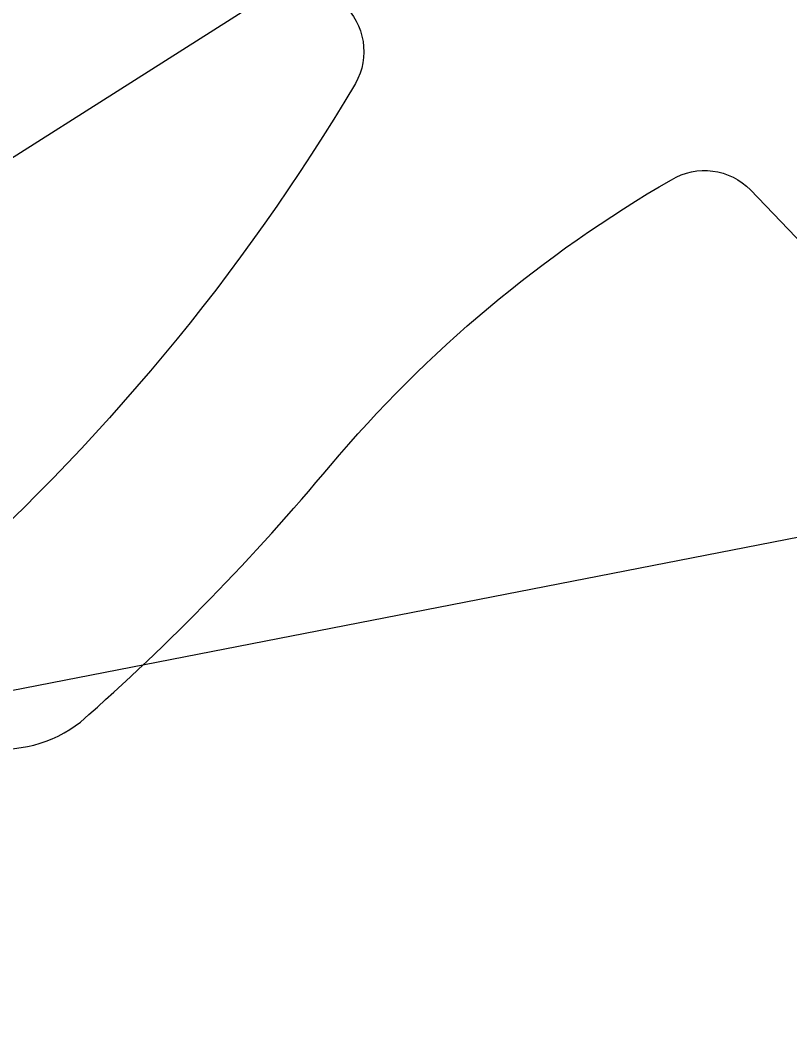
# Model space of a CAD drawing. Header units: millimetres. Extents: x -8417289 to 9420486, y 0 to 166066.
# Drawn here: x -194494.651 to -194491.018, y 106362.256 to 106367.032 of the extents above; entities that cross this region are included whole.
import ezdxf
from ezdxf import colors
from ezdxf.entities.mleader import LeaderData, LeaderLine
from ezdxf.math import Vec2, Vec3

# ---------------------------------------------------------------- set-up
doc = ezdxf.new("R2010")
doc.units = ezdxf.units.MM
doc.header["$MEASUREMENT"] = 0
doc.layers.get('0').update_dxf_attribs({"color": 250, "lineweight": 9})
for name, color, linetype, lineweight in [('_АР ТЕКСТ', 250, 'Continuous', 25), ('АР_Размеры', 175, 'Continuous', 9), ('АР_Сущ Несущая стена', 216, 'Continuous', 30)]:
    doc.layers.add(name, color=color, linetype=linetype, lineweight=lineweight)
doc.styles.add('ISOCPEUR', font='isocpeur.TTF')

# ---------------------------------------------------------------- blocks, each defined once
blk = doc.blocks.new('_DotSmall')
at = {"color": 0, "linetype": 'ByBlock', "const_width": 0.5}
blk.add_lwpolyline([(-0.0625, 0, 1), (0.0625, 0, 1)], format="xyb", close=True, dxfattribs=at)

msp = doc.modelspace()

# ---------------------------------------------------------------- linework, layer by layer
at = {"layer": 'АР_Размеры', "color": 5, "ltscale": 150}
msp.add_line((-194483.9919, 106365.9535), (-196545.1886, 105964.0043), dxfattribs=at)
msp.add_line((-194483.9919, 106365.9535), (-196545.1886, 105964.0043), dxfattribs=at)
msp.add_line((-194483.9919, 106365.9535), (-196545.1886, 105964.0043), dxfattribs=at)
msp.add_line((-194483.9919, 106365.9535), (-196545.1886, 105964.0043), dxfattribs=at)
msp.add_line((-194483.9919, 106365.9535), (-196545.1886, 105964.0043), dxfattribs=at)
msp.add_line((-194483.9919, 106365.9535), (-196545.1886, 105964.0043), dxfattribs=at)
msp.add_line((-194483.9919, 106365.9535), (-196545.1886, 105964.0043), dxfattribs=at)
msp.add_line((-194483.9919, 106365.9535), (-196545.1886, 105964.0043), dxfattribs=at)
msp.add_line((-194483.9919, 106365.9535), (-196545.1886, 105964.0043), dxfattribs=at)
msp.add_line((-194483.9919, 106365.9535), (-196545.1886, 105964.0043), dxfattribs=at)
msp.add_line((-194483.9919, 106365.9535), (-196545.1886, 105964.0043), dxfattribs=at)
msp.add_line((-194483.9919, 106365.9535), (-196545.1886, 105964.0043), dxfattribs=at)
msp.add_line((-194483.9919, 106365.9535), (-196545.1886, 105964.0043), dxfattribs=at)
msp.add_line((-194483.9919, 106365.9535), (-196545.1886, 105964.0043), dxfattribs=at)
msp.add_line((-194483.9919, 106365.9535), (-196545.1886, 105964.0043), dxfattribs=at)
msp.add_line((-194483.9919, 106365.9535), (-196545.1886, 105964.0043), dxfattribs=at)
msp.add_line((-194483.9919, 106365.9535), (-196545.1886, 105964.0043), dxfattribs=at)
msp.add_line((-194483.9919, 106365.9535), (-196545.1886, 105964.0043), dxfattribs=at)
msp.add_line((-194483.9919, 106365.9535), (-196545.1886, 105964.0043), dxfattribs=at)
msp.add_line((-194483.9919, 106365.9535), (-196545.1886, 105964.0043), dxfattribs=at)
msp.add_line((-194483.9919, 106365.9535), (-196545.1886, 105964.0043), dxfattribs=at)
msp.add_line((-194483.9919, 106365.9535), (-196545.1886, 105964.0043), dxfattribs=at)
msp.add_line((-194483.9919, 106365.9535), (-196545.1886, 105964.0043), dxfattribs=at)
msp.add_line((-194483.9919, 106365.9535), (-196545.1886, 105964.0043), dxfattribs=at)
msp.add_line((-194483.9919, 106365.9535), (-196545.1886, 105964.0043), dxfattribs=at)
msp.add_line((-194483.9919, 106365.9535), (-196545.1886, 105964.0043), dxfattribs=at)
msp.add_line((-194483.9919, 106365.9535), (-196545.1886, 105964.0043), dxfattribs=at)
msp.add_line((-194483.9919, 106365.9535), (-196545.1886, 105964.0043), dxfattribs=at)
msp.add_line((-194483.9919, 106365.9535), (-196545.1886, 105964.0043), dxfattribs=at)
msp.add_line((-194483.9919, 106365.9535), (-196545.1886, 105964.0043), dxfattribs=at)
msp.add_line((-194483.9919, 106365.9535), (-196545.1886, 105964.0043), dxfattribs=at)
msp.add_line((-194483.9919, 106365.9535), (-196545.1886, 105964.0043), dxfattribs=at)
msp.add_line((-194483.9919, 106365.9535), (-196545.1886, 105964.0043), dxfattribs=at)
msp.add_line((-194483.9919, 106365.9535), (-196545.1886, 105964.0043), dxfattribs=at)
msp.add_line((-194483.9919, 106365.9535), (-196545.1886, 105964.0043), dxfattribs=at)
msp.add_line((-194483.9919, 106365.9535), (-196545.1886, 105964.0043), dxfattribs=at)
msp.add_line((-194483.9919, 106365.9535), (-196545.1886, 105964.0043), dxfattribs=at)
msp.add_line((-194483.9919, 106365.9535), (-196545.1886, 105964.0043), dxfattribs=at)
msp.add_line((-194483.9919, 106365.9535), (-196545.1886, 105964.0043), dxfattribs=at)
msp.add_line((-194483.9919, 106365.9535), (-196545.1886, 105964.0043), dxfattribs=at)
msp.add_line((-194483.9919, 106365.9535), (-196545.1886, 105964.0043), dxfattribs=at)
msp.add_line((-194483.9919, 106365.9535), (-196545.1886, 105964.0043), dxfattribs=at)
msp.add_line((-194483.9919, 106365.9535), (-196545.1886, 105964.0043), dxfattribs=at)
msp.add_line((-194483.9919, 106365.9535), (-196545.1886, 105964.0043), dxfattribs=at)
msp.add_line((-194483.9919, 106365.9535), (-196545.1886, 105964.0043), dxfattribs=at)
msp.add_line((-194483.9919, 106365.9535), (-196545.1886, 105964.0043), dxfattribs=at)
msp.add_line((-194483.9919, 106365.9535), (-196545.1886, 105964.0043), dxfattribs=at)
msp.add_line((-194483.9919, 106365.9535), (-196545.1886, 105964.0043), dxfattribs=at)
msp.add_line((-194483.9919, 106365.9535), (-196545.1886, 105964.0043), dxfattribs=at)
msp.add_line((-194483.9919, 106365.9535), (-196545.1886, 105964.0043), dxfattribs=at)
msp.add_line((-194483.9919, 106365.9535), (-196545.1886, 105964.0043), dxfattribs=at)
msp.add_line((-194483.9919, 106365.9535), (-196545.1886, 105964.0043), dxfattribs=at)
msp.add_line((-194483.9919, 106365.9535), (-196545.1886, 105964.0043), dxfattribs=at)
msp.add_line((-194483.9919, 106365.9535), (-196545.1886, 105964.0043), dxfattribs=at)
msp.add_line((-194483.9919, 106365.9535), (-196545.1886, 105964.0043), dxfattribs=at)
at = {"layer": 'АР_Размеры', "color": 5, "lineweight": 0, "ltscale": 100, "transparency": 33554687}
msp.add_lwpolyline([(-194497.8546, 106373.101), (-194496.5992, 106366.018, 0.430028), (-194496.2429, 106365.7537), (-194495.5226, 106365.8814, 0.109814), (-194495.4007, 106365.932), (-194493.5088, 106367.1341, -0.800036), (-194493.0686, 106366.7342, -0.079083), (-194495.0681, 106364.3275, 0.348803), (-194495.2379, 106363.8595, 0.436125), (-194494.3663, 106363.7184, 0.038423), (-194493.1868, 106364.9301, -0.086853), (-194491.577, 106366.2794, -0.346763), (-194491.2028, 106366.2311), (-194490.5949, 106365.5958, 0.527877), (-194490.0994, 106365.6837), (-194489.7468, 106366.4891, -0.527877), (-194489.2513, 106366.5769), (-194488.6433, 106365.9417, 0.527877), (-194488.1477, 106366.0296), (-194487.7952, 106366.835, -0.469739), (-194487.3428, 106366.9595), (-194485.8219, 106365.8768, 0.667984), (-194485.3471, 106366.1797), (-194486.9174, 106375.0395, 0.414214)], format="xyb", dxfattribs=at)
msp.add_lwpolyline([(-194497.8546, 106373.101), (-194496.5992, 106366.018, 0.430028), (-194496.2429, 106365.7537), (-194495.5226, 106365.8814, 0.109814), (-194495.4007, 106365.932), (-194493.5088, 106367.1341, -0.800036), (-194493.0686, 106366.7342, -0.079083), (-194495.0681, 106364.3275, 0.348803), (-194495.2379, 106363.8595, 0.436125), (-194494.3663, 106363.7184, 0.038423), (-194493.1868, 106364.9301, -0.086853), (-194491.577, 106366.2794, -0.346763), (-194491.2028, 106366.2311), (-194490.5949, 106365.5958, 0.527877), (-194490.0994, 106365.6837), (-194489.7468, 106366.4891, -0.527877), (-194489.2513, 106366.5769), (-194488.6433, 106365.9417, 0.527877), (-194488.1477, 106366.0296), (-194487.7952, 106366.835, -0.469739), (-194487.3428, 106366.9595), (-194485.8219, 106365.8768, 0.667984), (-194485.3471, 106366.1797), (-194486.9174, 106375.0395, 0.414214)], format="xyb", dxfattribs=at)
msp.add_lwpolyline([(-194497.8546, 106373.101), (-194496.5992, 106366.018, 0.430028), (-194496.2429, 106365.7537), (-194495.5226, 106365.8814, 0.109814), (-194495.4007, 106365.932), (-194493.5088, 106367.1341, -0.800036), (-194493.0686, 106366.7342, -0.079083), (-194495.0681, 106364.3275, 0.348803), (-194495.2379, 106363.8595, 0.436125), (-194494.3663, 106363.7184, 0.038423), (-194493.1868, 106364.9301, -0.086853), (-194491.577, 106366.2794, -0.346763), (-194491.2028, 106366.2311), (-194490.5949, 106365.5958, 0.527877), (-194490.0994, 106365.6837), (-194489.7468, 106366.4891, -0.527877), (-194489.2513, 106366.5769), (-194488.6433, 106365.9417, 0.527877), (-194488.1477, 106366.0296), (-194487.7952, 106366.835, -0.469739), (-194487.3428, 106366.9595), (-194485.8219, 106365.8768, 0.667984), (-194485.3471, 106366.1797), (-194486.9174, 106375.0395, 0.414214)], format="xyb", dxfattribs=at)
msp.add_lwpolyline([(-194497.8546, 106373.101), (-194496.5992, 106366.018, 0.430028), (-194496.2429, 106365.7537), (-194495.5226, 106365.8814, 0.109814), (-194495.4007, 106365.932), (-194493.5088, 106367.1341, -0.800036), (-194493.0686, 106366.7342, -0.079083), (-194495.0681, 106364.3275, 0.348803), (-194495.2379, 106363.8595, 0.436125), (-194494.3663, 106363.7184, 0.038423), (-194493.1868, 106364.9301, -0.086853), (-194491.577, 106366.2794, -0.346763), (-194491.2028, 106366.2311), (-194490.5949, 106365.5958, 0.527877), (-194490.0994, 106365.6837), (-194489.7468, 106366.4891, -0.527877), (-194489.2513, 106366.5769), (-194488.6433, 106365.9417, 0.527877), (-194488.1477, 106366.0296), (-194487.7952, 106366.835, -0.469739), (-194487.3428, 106366.9595), (-194485.8219, 106365.8768, 0.667984), (-194485.3471, 106366.1797), (-194486.9174, 106375.0395, 0.414214)], format="xyb", dxfattribs=at)
msp.add_lwpolyline([(-194497.8546, 106373.101), (-194496.5992, 106366.018, 0.430028), (-194496.2429, 106365.7537), (-194495.5226, 106365.8814, 0.109814), (-194495.4007, 106365.932), (-194493.5088, 106367.1341, -0.800036), (-194493.0686, 106366.7342, -0.079083), (-194495.0681, 106364.3275, 0.348803), (-194495.2379, 106363.8595, 0.436125), (-194494.3663, 106363.7184, 0.038423), (-194493.1868, 106364.9301, -0.086853), (-194491.577, 106366.2794, -0.346763), (-194491.2028, 106366.2311), (-194490.5949, 106365.5958, 0.527877), (-194490.0994, 106365.6837), (-194489.7468, 106366.4891, -0.527877), (-194489.2513, 106366.5769), (-194488.6433, 106365.9417, 0.527877), (-194488.1477, 106366.0296), (-194487.7952, 106366.835, -0.469739), (-194487.3428, 106366.9595), (-194485.8219, 106365.8768, 0.667984), (-194485.3471, 106366.1797), (-194486.9174, 106375.0395, 0.414214)], format="xyb", dxfattribs=at)
msp.add_lwpolyline([(-194497.8546, 106373.101), (-194496.5992, 106366.018, 0.430028), (-194496.2429, 106365.7537), (-194495.5226, 106365.8814, 0.109814), (-194495.4007, 106365.932), (-194493.5088, 106367.1341, -0.800036), (-194493.0686, 106366.7342, -0.079083), (-194495.0681, 106364.3275, 0.348803), (-194495.2379, 106363.8595, 0.436125), (-194494.3663, 106363.7184, 0.038423), (-194493.1868, 106364.9301, -0.086853), (-194491.577, 106366.2794, -0.346763), (-194491.2028, 106366.2311), (-194490.5949, 106365.5958, 0.527877), (-194490.0994, 106365.6837), (-194489.7468, 106366.4891, -0.527877), (-194489.2513, 106366.5769), (-194488.6433, 106365.9417, 0.527877), (-194488.1477, 106366.0296), (-194487.7952, 106366.835, -0.469739), (-194487.3428, 106366.9595), (-194485.8219, 106365.8768, 0.667984), (-194485.3471, 106366.1797), (-194486.9174, 106375.0395, 0.414214)], format="xyb", dxfattribs=at)
msp.add_lwpolyline([(-194497.8546, 106373.101), (-194496.5992, 106366.018, 0.430028), (-194496.2429, 106365.7537), (-194495.5226, 106365.8814, 0.109814), (-194495.4007, 106365.932), (-194493.5088, 106367.1341, -0.800036), (-194493.0686, 106366.7342, -0.079083), (-194495.0681, 106364.3275, 0.348803), (-194495.2379, 106363.8595, 0.436125), (-194494.3663, 106363.7184, 0.038423), (-194493.1868, 106364.9301, -0.086853), (-194491.577, 106366.2794, -0.346763), (-194491.2028, 106366.2311), (-194490.5949, 106365.5958, 0.527877), (-194490.0994, 106365.6837), (-194489.7468, 106366.4891, -0.527877), (-194489.2513, 106366.5769), (-194488.6433, 106365.9417, 0.527877), (-194488.1477, 106366.0296), (-194487.7952, 106366.835, -0.469739), (-194487.3428, 106366.9595), (-194485.8219, 106365.8768, 0.667984), (-194485.3471, 106366.1797), (-194486.9174, 106375.0395, 0.414214)], format="xyb", dxfattribs=at)
msp.add_lwpolyline([(-194497.8546, 106373.101), (-194496.5992, 106366.018, 0.430028), (-194496.2429, 106365.7537), (-194495.5226, 106365.8814, 0.109814), (-194495.4007, 106365.932), (-194493.5088, 106367.1341, -0.800036), (-194493.0686, 106366.7342, -0.079083), (-194495.0681, 106364.3275, 0.348803), (-194495.2379, 106363.8595, 0.436125), (-194494.3663, 106363.7184, 0.038423), (-194493.1868, 106364.9301, -0.086853), (-194491.577, 106366.2794, -0.346763), (-194491.2028, 106366.2311), (-194490.5949, 106365.5958, 0.527877), (-194490.0994, 106365.6837), (-194489.7468, 106366.4891, -0.527877), (-194489.2513, 106366.5769), (-194488.6433, 106365.9417, 0.527877), (-194488.1477, 106366.0296), (-194487.7952, 106366.835, -0.469739), (-194487.3428, 106366.9595), (-194485.8219, 106365.8768, 0.667984), (-194485.3471, 106366.1797), (-194486.9174, 106375.0395, 0.414214)], format="xyb", dxfattribs=at)
msp.add_lwpolyline([(-194497.8546, 106373.101), (-194496.5992, 106366.018, 0.430028), (-194496.2429, 106365.7537), (-194495.5226, 106365.8814, 0.109814), (-194495.4007, 106365.932), (-194493.5088, 106367.1341, -0.800036), (-194493.0686, 106366.7342, -0.079083), (-194495.0681, 106364.3275, 0.348803), (-194495.2379, 106363.8595, 0.436125), (-194494.3663, 106363.7184, 0.038423), (-194493.1868, 106364.9301, -0.086853), (-194491.577, 106366.2794, -0.346763), (-194491.2028, 106366.2311), (-194490.5949, 106365.5958, 0.527877), (-194490.0994, 106365.6837), (-194489.7468, 106366.4891, -0.527877), (-194489.2513, 106366.5769), (-194488.6433, 106365.9417, 0.527877), (-194488.1477, 106366.0296), (-194487.7952, 106366.835, -0.469739), (-194487.3428, 106366.9595), (-194485.8219, 106365.8768, 0.667984), (-194485.3471, 106366.1797), (-194486.9174, 106375.0395, 0.414214)], format="xyb", dxfattribs=at)
msp.add_lwpolyline([(-194497.8546, 106373.101), (-194496.5992, 106366.018, 0.430028), (-194496.2429, 106365.7537), (-194495.5226, 106365.8814, 0.109814), (-194495.4007, 106365.932), (-194493.5088, 106367.1341, -0.800036), (-194493.0686, 106366.7342, -0.079083), (-194495.0681, 106364.3275, 0.348803), (-194495.2379, 106363.8595, 0.436125), (-194494.3663, 106363.7184, 0.038423), (-194493.1868, 106364.9301, -0.086853), (-194491.577, 106366.2794, -0.346763), (-194491.2028, 106366.2311), (-194490.5949, 106365.5958, 0.527877), (-194490.0994, 106365.6837), (-194489.7468, 106366.4891, -0.527877), (-194489.2513, 106366.5769), (-194488.6433, 106365.9417, 0.527877), (-194488.1477, 106366.0296), (-194487.7952, 106366.835, -0.469739), (-194487.3428, 106366.9595), (-194485.8219, 106365.8768, 0.667984), (-194485.3471, 106366.1797), (-194486.9174, 106375.0395, 0.414214)], format="xyb", dxfattribs=at)
msp.add_lwpolyline([(-194497.8546, 106373.101), (-194496.5992, 106366.018, 0.430028), (-194496.2429, 106365.7537), (-194495.5226, 106365.8814, 0.109814), (-194495.4007, 106365.932), (-194493.5088, 106367.1341, -0.800036), (-194493.0686, 106366.7342, -0.079083), (-194495.0681, 106364.3275, 0.348803), (-194495.2379, 106363.8595, 0.436125), (-194494.3663, 106363.7184, 0.038423), (-194493.1868, 106364.9301, -0.086853), (-194491.577, 106366.2794, -0.346763), (-194491.2028, 106366.2311), (-194490.5949, 106365.5958, 0.527877), (-194490.0994, 106365.6837), (-194489.7468, 106366.4891, -0.527877), (-194489.2513, 106366.5769), (-194488.6433, 106365.9417, 0.527877), (-194488.1477, 106366.0296), (-194487.7952, 106366.835, -0.469739), (-194487.3428, 106366.9595), (-194485.8219, 106365.8768, 0.667984), (-194485.3471, 106366.1797), (-194486.9174, 106375.0395, 0.414214)], format="xyb", dxfattribs=at)
msp.add_lwpolyline([(-194497.8546, 106373.101), (-194496.5992, 106366.018, 0.430028), (-194496.2429, 106365.7537), (-194495.5226, 106365.8814, 0.109814), (-194495.4007, 106365.932), (-194493.5088, 106367.1341, -0.800036), (-194493.0686, 106366.7342, -0.079083), (-194495.0681, 106364.3275, 0.348803), (-194495.2379, 106363.8595, 0.436125), (-194494.3663, 106363.7184, 0.038423), (-194493.1868, 106364.9301, -0.086853), (-194491.577, 106366.2794, -0.346763), (-194491.2028, 106366.2311), (-194490.5949, 106365.5958, 0.527877), (-194490.0994, 106365.6837), (-194489.7468, 106366.4891, -0.527877), (-194489.2513, 106366.5769), (-194488.6433, 106365.9417, 0.527877), (-194488.1477, 106366.0296), (-194487.7952, 106366.835, -0.469739), (-194487.3428, 106366.9595), (-194485.8219, 106365.8768, 0.667984), (-194485.3471, 106366.1797), (-194486.9174, 106375.0395, 0.414214)], format="xyb", dxfattribs=at)
msp.add_lwpolyline([(-194497.8546, 106373.101), (-194496.5992, 106366.018, 0.430028), (-194496.2429, 106365.7537), (-194495.5226, 106365.8814, 0.109814), (-194495.4007, 106365.932), (-194493.5088, 106367.1341, -0.800036), (-194493.0686, 106366.7342, -0.079083), (-194495.0681, 106364.3275, 0.348803), (-194495.2379, 106363.8595, 0.436125), (-194494.3663, 106363.7184, 0.038423), (-194493.1868, 106364.9301, -0.086853), (-194491.577, 106366.2794, -0.346763), (-194491.2028, 106366.2311), (-194490.5949, 106365.5958, 0.527877), (-194490.0994, 106365.6837), (-194489.7468, 106366.4891, -0.527877), (-194489.2513, 106366.5769), (-194488.6433, 106365.9417, 0.527877), (-194488.1477, 106366.0296), (-194487.7952, 106366.835, -0.469739), (-194487.3428, 106366.9595), (-194485.8219, 106365.8768, 0.667984), (-194485.3471, 106366.1797), (-194486.9174, 106375.0395, 0.414214)], format="xyb", dxfattribs=at)
msp.add_lwpolyline([(-194497.8546, 106373.101), (-194496.5992, 106366.018, 0.430028), (-194496.2429, 106365.7537), (-194495.5226, 106365.8814, 0.109814), (-194495.4007, 106365.932), (-194493.5088, 106367.1341, -0.800036), (-194493.0686, 106366.7342, -0.079083), (-194495.0681, 106364.3275, 0.348803), (-194495.2379, 106363.8595, 0.436125), (-194494.3663, 106363.7184, 0.038423), (-194493.1868, 106364.9301, -0.086853), (-194491.577, 106366.2794, -0.346763), (-194491.2028, 106366.2311), (-194490.5949, 106365.5958, 0.527877), (-194490.0994, 106365.6837), (-194489.7468, 106366.4891, -0.527877), (-194489.2513, 106366.5769), (-194488.6433, 106365.9417, 0.527877), (-194488.1477, 106366.0296), (-194487.7952, 106366.835, -0.469739), (-194487.3428, 106366.9595), (-194485.8219, 106365.8768, 0.667984), (-194485.3471, 106366.1797), (-194486.9174, 106375.0395, 0.414214)], format="xyb", dxfattribs=at)
msp.add_lwpolyline([(-194497.8546, 106373.101), (-194496.5992, 106366.018, 0.430028), (-194496.2429, 106365.7537), (-194495.5226, 106365.8814, 0.109814), (-194495.4007, 106365.932), (-194493.5088, 106367.1341, -0.800036), (-194493.0686, 106366.7342, -0.079083), (-194495.0681, 106364.3275, 0.348803), (-194495.2379, 106363.8595, 0.436125), (-194494.3663, 106363.7184, 0.038423), (-194493.1868, 106364.9301, -0.086853), (-194491.577, 106366.2794, -0.346763), (-194491.2028, 106366.2311), (-194490.5949, 106365.5958, 0.527877), (-194490.0994, 106365.6837), (-194489.7468, 106366.4891, -0.527877), (-194489.2513, 106366.5769), (-194488.6433, 106365.9417, 0.527877), (-194488.1477, 106366.0296), (-194487.7952, 106366.835, -0.469739), (-194487.3428, 106366.9595), (-194485.8219, 106365.8768, 0.667984), (-194485.3471, 106366.1797), (-194486.9174, 106375.0395, 0.414214)], format="xyb", dxfattribs=at)
msp.add_lwpolyline([(-194497.8546, 106373.101), (-194496.5992, 106366.018, 0.430028), (-194496.2429, 106365.7537), (-194495.5226, 106365.8814, 0.109814), (-194495.4007, 106365.932), (-194493.5088, 106367.1341, -0.800036), (-194493.0686, 106366.7342, -0.079083), (-194495.0681, 106364.3275, 0.348803), (-194495.2379, 106363.8595, 0.436125), (-194494.3663, 106363.7184, 0.038423), (-194493.1868, 106364.9301, -0.086853), (-194491.577, 106366.2794, -0.346763), (-194491.2028, 106366.2311), (-194490.5949, 106365.5958, 0.527877), (-194490.0994, 106365.6837), (-194489.7468, 106366.4891, -0.527877), (-194489.2513, 106366.5769), (-194488.6433, 106365.9417, 0.527877), (-194488.1477, 106366.0296), (-194487.7952, 106366.835, -0.469739), (-194487.3428, 106366.9595), (-194485.8219, 106365.8768, 0.667984), (-194485.3471, 106366.1797), (-194486.9174, 106375.0395, 0.414214)], format="xyb", dxfattribs=at)
msp.add_lwpolyline([(-194497.8546, 106373.101), (-194496.5992, 106366.018, 0.430028), (-194496.2429, 106365.7537), (-194495.5226, 106365.8814, 0.109814), (-194495.4007, 106365.932), (-194493.5088, 106367.1341, -0.800036), (-194493.0686, 106366.7342, -0.079083), (-194495.0681, 106364.3275, 0.348803), (-194495.2379, 106363.8595, 0.436125), (-194494.3663, 106363.7184, 0.038423), (-194493.1868, 106364.9301, -0.086853), (-194491.577, 106366.2794, -0.346763), (-194491.2028, 106366.2311), (-194490.5949, 106365.5958, 0.527877), (-194490.0994, 106365.6837), (-194489.7468, 106366.4891, -0.527877), (-194489.2513, 106366.5769), (-194488.6433, 106365.9417, 0.527877), (-194488.1477, 106366.0296), (-194487.7952, 106366.835, -0.469739), (-194487.3428, 106366.9595), (-194485.8219, 106365.8768, 0.667984), (-194485.3471, 106366.1797), (-194486.9174, 106375.0395, 0.414214)], format="xyb", dxfattribs=at)
msp.add_lwpolyline([(-194497.8546, 106373.101), (-194496.5992, 106366.018, 0.430028), (-194496.2429, 106365.7537), (-194495.5226, 106365.8814, 0.109814), (-194495.4007, 106365.932), (-194493.5088, 106367.1341, -0.800036), (-194493.0686, 106366.7342, -0.079083), (-194495.0681, 106364.3275, 0.348803), (-194495.2379, 106363.8595, 0.436125), (-194494.3663, 106363.7184, 0.038423), (-194493.1868, 106364.9301, -0.086853), (-194491.577, 106366.2794, -0.346763), (-194491.2028, 106366.2311), (-194490.5949, 106365.5958, 0.527877), (-194490.0994, 106365.6837), (-194489.7468, 106366.4891, -0.527877), (-194489.2513, 106366.5769), (-194488.6433, 106365.9417, 0.527877), (-194488.1477, 106366.0296), (-194487.7952, 106366.835, -0.469739), (-194487.3428, 106366.9595), (-194485.8219, 106365.8768, 0.667984), (-194485.3471, 106366.1797), (-194486.9174, 106375.0395, 0.414214)], format="xyb", dxfattribs=at)
msp.add_lwpolyline([(-194497.8546, 106373.101), (-194496.5992, 106366.018, 0.430028), (-194496.2429, 106365.7537), (-194495.5226, 106365.8814, 0.109814), (-194495.4007, 106365.932), (-194493.5088, 106367.1341, -0.800036), (-194493.0686, 106366.7342, -0.079083), (-194495.0681, 106364.3275, 0.348803), (-194495.2379, 106363.8595, 0.436125), (-194494.3663, 106363.7184, 0.038423), (-194493.1868, 106364.9301, -0.086853), (-194491.577, 106366.2794, -0.346763), (-194491.2028, 106366.2311), (-194490.5949, 106365.5958, 0.527877), (-194490.0994, 106365.6837), (-194489.7468, 106366.4891, -0.527877), (-194489.2513, 106366.5769), (-194488.6433, 106365.9417, 0.527877), (-194488.1477, 106366.0296), (-194487.7952, 106366.835, -0.469739), (-194487.3428, 106366.9595), (-194485.8219, 106365.8768, 0.667984), (-194485.3471, 106366.1797), (-194486.9174, 106375.0395, 0.414214)], format="xyb", dxfattribs=at)
msp.add_lwpolyline([(-194497.8546, 106373.101), (-194496.5992, 106366.018, 0.430028), (-194496.2429, 106365.7537), (-194495.5226, 106365.8814, 0.109814), (-194495.4007, 106365.932), (-194493.5088, 106367.1341, -0.800036), (-194493.0686, 106366.7342, -0.079083), (-194495.0681, 106364.3275, 0.348803), (-194495.2379, 106363.8595, 0.436125), (-194494.3663, 106363.7184, 0.038423), (-194493.1868, 106364.9301, -0.086853), (-194491.577, 106366.2794, -0.346763), (-194491.2028, 106366.2311), (-194490.5949, 106365.5958, 0.527877), (-194490.0994, 106365.6837), (-194489.7468, 106366.4891, -0.527877), (-194489.2513, 106366.5769), (-194488.6433, 106365.9417, 0.527877), (-194488.1477, 106366.0296), (-194487.7952, 106366.835, -0.469739), (-194487.3428, 106366.9595), (-194485.8219, 106365.8768, 0.667984), (-194485.3471, 106366.1797), (-194486.9174, 106375.0395, 0.414214)], format="xyb", dxfattribs=at)
msp.add_lwpolyline([(-194497.8546, 106373.101), (-194496.5992, 106366.018, 0.430028), (-194496.2429, 106365.7537), (-194495.5226, 106365.8814, 0.109814), (-194495.4007, 106365.932), (-194493.5088, 106367.1341, -0.800036), (-194493.0686, 106366.7342, -0.079083), (-194495.0681, 106364.3275, 0.348803), (-194495.2379, 106363.8595, 0.436125), (-194494.3663, 106363.7184, 0.038423), (-194493.1868, 106364.9301, -0.086853), (-194491.577, 106366.2794, -0.346763), (-194491.2028, 106366.2311), (-194490.5949, 106365.5958, 0.527877), (-194490.0994, 106365.6837), (-194489.7468, 106366.4891, -0.527877), (-194489.2513, 106366.5769), (-194488.6433, 106365.9417, 0.527877), (-194488.1477, 106366.0296), (-194487.7952, 106366.835, -0.469739), (-194487.3428, 106366.9595), (-194485.8219, 106365.8768, 0.667984), (-194485.3471, 106366.1797), (-194486.9174, 106375.0395, 0.414214)], format="xyb", dxfattribs=at)
msp.add_lwpolyline([(-194497.8546, 106373.101), (-194496.5992, 106366.018, 0.430028), (-194496.2429, 106365.7537), (-194495.5226, 106365.8814, 0.109814), (-194495.4007, 106365.932), (-194493.5088, 106367.1341, -0.800036), (-194493.0686, 106366.7342, -0.079083), (-194495.0681, 106364.3275, 0.348803), (-194495.2379, 106363.8595, 0.436125), (-194494.3663, 106363.7184, 0.038423), (-194493.1868, 106364.9301, -0.086853), (-194491.577, 106366.2794, -0.346763), (-194491.2028, 106366.2311), (-194490.5949, 106365.5958, 0.527877), (-194490.0994, 106365.6837), (-194489.7468, 106366.4891, -0.527877), (-194489.2513, 106366.5769), (-194488.6433, 106365.9417, 0.527877), (-194488.1477, 106366.0296), (-194487.7952, 106366.835, -0.469739), (-194487.3428, 106366.9595), (-194485.8219, 106365.8768, 0.667984), (-194485.3471, 106366.1797), (-194486.9174, 106375.0395, 0.414214)], format="xyb", dxfattribs=at)
msp.add_lwpolyline([(-194497.8546, 106373.101), (-194496.5992, 106366.018, 0.430028), (-194496.2429, 106365.7537), (-194495.5226, 106365.8814, 0.109814), (-194495.4007, 106365.932), (-194493.5088, 106367.1341, -0.800036), (-194493.0686, 106366.7342, -0.079083), (-194495.0681, 106364.3275, 0.348803), (-194495.2379, 106363.8595, 0.436125), (-194494.3663, 106363.7184, 0.038423), (-194493.1868, 106364.9301, -0.086853), (-194491.577, 106366.2794, -0.346763), (-194491.2028, 106366.2311), (-194490.5949, 106365.5958, 0.527877), (-194490.0994, 106365.6837), (-194489.7468, 106366.4891, -0.527877), (-194489.2513, 106366.5769), (-194488.6433, 106365.9417, 0.527877), (-194488.1477, 106366.0296), (-194487.7952, 106366.835, -0.469739), (-194487.3428, 106366.9595), (-194485.8219, 106365.8768, 0.667984), (-194485.3471, 106366.1797), (-194486.9174, 106375.0395, 0.414214)], format="xyb", dxfattribs=at)
msp.add_lwpolyline([(-194497.8546, 106373.101), (-194496.5992, 106366.018, 0.430028), (-194496.2429, 106365.7537), (-194495.5226, 106365.8814, 0.109814), (-194495.4007, 106365.932), (-194493.5088, 106367.1341, -0.800036), (-194493.0686, 106366.7342, -0.079083), (-194495.0681, 106364.3275, 0.348803), (-194495.2379, 106363.8595, 0.436125), (-194494.3663, 106363.7184, 0.038423), (-194493.1868, 106364.9301, -0.086853), (-194491.577, 106366.2794, -0.346763), (-194491.2028, 106366.2311), (-194490.5949, 106365.5958, 0.527877), (-194490.0994, 106365.6837), (-194489.7468, 106366.4891, -0.527877), (-194489.2513, 106366.5769), (-194488.6433, 106365.9417, 0.527877), (-194488.1477, 106366.0296), (-194487.7952, 106366.835, -0.469739), (-194487.3428, 106366.9595), (-194485.8219, 106365.8768, 0.667984), (-194485.3471, 106366.1797), (-194486.9174, 106375.0395, 0.414214)], format="xyb", dxfattribs=at)
msp.add_lwpolyline([(-194497.8546, 106373.101), (-194496.5992, 106366.018, 0.430028), (-194496.2429, 106365.7537), (-194495.5226, 106365.8814, 0.109814), (-194495.4007, 106365.932), (-194493.5088, 106367.1341, -0.800036), (-194493.0686, 106366.7342, -0.079083), (-194495.0681, 106364.3275, 0.348803), (-194495.2379, 106363.8595, 0.436125), (-194494.3663, 106363.7184, 0.038423), (-194493.1868, 106364.9301, -0.086853), (-194491.577, 106366.2794, -0.346763), (-194491.2028, 106366.2311), (-194490.5949, 106365.5958, 0.527877), (-194490.0994, 106365.6837), (-194489.7468, 106366.4891, -0.527877), (-194489.2513, 106366.5769), (-194488.6433, 106365.9417, 0.527877), (-194488.1477, 106366.0296), (-194487.7952, 106366.835, -0.469739), (-194487.3428, 106366.9595), (-194485.8219, 106365.8768, 0.667984), (-194485.3471, 106366.1797), (-194486.9174, 106375.0395, 0.414214)], format="xyb", dxfattribs=at)
msp.add_lwpolyline([(-194497.8546, 106373.101), (-194496.5992, 106366.018, 0.430028), (-194496.2429, 106365.7537), (-194495.5226, 106365.8814, 0.109814), (-194495.4007, 106365.932), (-194493.5088, 106367.1341, -0.800036), (-194493.0686, 106366.7342, -0.079083), (-194495.0681, 106364.3275, 0.348803), (-194495.2379, 106363.8595, 0.436125), (-194494.3663, 106363.7184, 0.038423), (-194493.1868, 106364.9301, -0.086853), (-194491.577, 106366.2794, -0.346763), (-194491.2028, 106366.2311), (-194490.5949, 106365.5958, 0.527877), (-194490.0994, 106365.6837), (-194489.7468, 106366.4891, -0.527877), (-194489.2513, 106366.5769), (-194488.6433, 106365.9417, 0.527877), (-194488.1477, 106366.0296), (-194487.7952, 106366.835, -0.469739), (-194487.3428, 106366.9595), (-194485.8219, 106365.8768, 0.667984), (-194485.3471, 106366.1797), (-194486.9174, 106375.0395, 0.414214)], format="xyb", dxfattribs=at)
msp.add_lwpolyline([(-194497.8546, 106373.101), (-194496.5992, 106366.018, 0.430028), (-194496.2429, 106365.7537), (-194495.5226, 106365.8814, 0.109814), (-194495.4007, 106365.932), (-194493.5088, 106367.1341, -0.800036), (-194493.0686, 106366.7342, -0.079083), (-194495.0681, 106364.3275, 0.348803), (-194495.2379, 106363.8595, 0.436125), (-194494.3663, 106363.7184, 0.038423), (-194493.1868, 106364.9301, -0.086853), (-194491.577, 106366.2794, -0.346763), (-194491.2028, 106366.2311), (-194490.5949, 106365.5958, 0.527877), (-194490.0994, 106365.6837), (-194489.7468, 106366.4891, -0.527877), (-194489.2513, 106366.5769), (-194488.6433, 106365.9417, 0.527877), (-194488.1477, 106366.0296), (-194487.7952, 106366.835, -0.469739), (-194487.3428, 106366.9595), (-194485.8219, 106365.8768, 0.667984), (-194485.3471, 106366.1797), (-194486.9174, 106375.0395, 0.414214)], format="xyb", dxfattribs=at)
msp.add_lwpolyline([(-194497.8546, 106373.101), (-194496.5992, 106366.018, 0.430028), (-194496.2429, 106365.7537), (-194495.5226, 106365.8814, 0.109814), (-194495.4007, 106365.932), (-194493.5088, 106367.1341, -0.800036), (-194493.0686, 106366.7342, -0.079083), (-194495.0681, 106364.3275, 0.348803), (-194495.2379, 106363.8595, 0.436125), (-194494.3663, 106363.7184, 0.038423), (-194493.1868, 106364.9301, -0.086853), (-194491.577, 106366.2794, -0.346763), (-194491.2028, 106366.2311), (-194490.5949, 106365.5958, 0.527877), (-194490.0994, 106365.6837), (-194489.7468, 106366.4891, -0.527877), (-194489.2513, 106366.5769), (-194488.6433, 106365.9417, 0.527877), (-194488.1477, 106366.0296), (-194487.7952, 106366.835, -0.469739), (-194487.3428, 106366.9595), (-194485.8219, 106365.8768, 0.667984), (-194485.3471, 106366.1797), (-194486.9174, 106375.0395, 0.414214)], format="xyb", dxfattribs=at)
msp.add_lwpolyline([(-194497.8546, 106373.101), (-194496.5992, 106366.018, 0.430028), (-194496.2429, 106365.7537), (-194495.5226, 106365.8814, 0.109814), (-194495.4007, 106365.932), (-194493.5088, 106367.1341, -0.800036), (-194493.0686, 106366.7342, -0.079083), (-194495.0681, 106364.3275, 0.348803), (-194495.2379, 106363.8595, 0.436125), (-194494.3663, 106363.7184, 0.038423), (-194493.1868, 106364.9301, -0.086853), (-194491.577, 106366.2794, -0.346763), (-194491.2028, 106366.2311), (-194490.5949, 106365.5958, 0.527877), (-194490.0994, 106365.6837), (-194489.7468, 106366.4891, -0.527877), (-194489.2513, 106366.5769), (-194488.6433, 106365.9417, 0.527877), (-194488.1477, 106366.0296), (-194487.7952, 106366.835, -0.469739), (-194487.3428, 106366.9595), (-194485.8219, 106365.8768, 0.667984), (-194485.3471, 106366.1797), (-194486.9174, 106375.0395, 0.414214)], format="xyb", dxfattribs=at)
msp.add_lwpolyline([(-194497.8546, 106373.101), (-194496.5992, 106366.018, 0.430028), (-194496.2429, 106365.7537), (-194495.5226, 106365.8814, 0.109814), (-194495.4007, 106365.932), (-194493.5088, 106367.1341, -0.800036), (-194493.0686, 106366.7342, -0.079083), (-194495.0681, 106364.3275, 0.348803), (-194495.2379, 106363.8595, 0.436125), (-194494.3663, 106363.7184, 0.038423), (-194493.1868, 106364.9301, -0.086853), (-194491.577, 106366.2794, -0.346763), (-194491.2028, 106366.2311), (-194490.5949, 106365.5958, 0.527877), (-194490.0994, 106365.6837), (-194489.7468, 106366.4891, -0.527877), (-194489.2513, 106366.5769), (-194488.6433, 106365.9417, 0.527877), (-194488.1477, 106366.0296), (-194487.7952, 106366.835, -0.469739), (-194487.3428, 106366.9595), (-194485.8219, 106365.8768, 0.667984), (-194485.3471, 106366.1797), (-194486.9174, 106375.0395, 0.414214)], format="xyb", dxfattribs=at)
msp.add_lwpolyline([(-194497.8546, 106373.101), (-194496.5992, 106366.018, 0.430028), (-194496.2429, 106365.7537), (-194495.5226, 106365.8814, 0.109814), (-194495.4007, 106365.932), (-194493.5088, 106367.1341, -0.800036), (-194493.0686, 106366.7342, -0.079083), (-194495.0681, 106364.3275, 0.348803), (-194495.2379, 106363.8595, 0.436125), (-194494.3663, 106363.7184, 0.038423), (-194493.1868, 106364.9301, -0.086853), (-194491.577, 106366.2794, -0.346763), (-194491.2028, 106366.2311), (-194490.5949, 106365.5958, 0.527877), (-194490.0994, 106365.6837), (-194489.7468, 106366.4891, -0.527877), (-194489.2513, 106366.5769), (-194488.6433, 106365.9417, 0.527877), (-194488.1477, 106366.0296), (-194487.7952, 106366.835, -0.469739), (-194487.3428, 106366.9595), (-194485.8219, 106365.8768, 0.667984), (-194485.3471, 106366.1797), (-194486.9174, 106375.0395, 0.414214)], format="xyb", dxfattribs=at)
msp.add_lwpolyline([(-194497.8546, 106373.101), (-194496.5992, 106366.018, 0.430028), (-194496.2429, 106365.7537), (-194495.5226, 106365.8814, 0.109814), (-194495.4007, 106365.932), (-194493.5088, 106367.1341, -0.800036), (-194493.0686, 106366.7342, -0.079083), (-194495.0681, 106364.3275, 0.348803), (-194495.2379, 106363.8595, 0.436125), (-194494.3663, 106363.7184, 0.038423), (-194493.1868, 106364.9301, -0.086853), (-194491.577, 106366.2794, -0.346763), (-194491.2028, 106366.2311), (-194490.5949, 106365.5958, 0.527877), (-194490.0994, 106365.6837), (-194489.7468, 106366.4891, -0.527877), (-194489.2513, 106366.5769), (-194488.6433, 106365.9417, 0.527877), (-194488.1477, 106366.0296), (-194487.7952, 106366.835, -0.469739), (-194487.3428, 106366.9595), (-194485.8219, 106365.8768, 0.667984), (-194485.3471, 106366.1797), (-194486.9174, 106375.0395, 0.414214)], format="xyb", dxfattribs=at)
msp.add_lwpolyline([(-194497.8546, 106373.101), (-194496.5992, 106366.018, 0.430028), (-194496.2429, 106365.7537), (-194495.5226, 106365.8814, 0.109814), (-194495.4007, 106365.932), (-194493.5088, 106367.1341, -0.800036), (-194493.0686, 106366.7342, -0.079083), (-194495.0681, 106364.3275, 0.348803), (-194495.2379, 106363.8595, 0.436125), (-194494.3663, 106363.7184, 0.038423), (-194493.1868, 106364.9301, -0.086853), (-194491.577, 106366.2794, -0.346763), (-194491.2028, 106366.2311), (-194490.5949, 106365.5958, 0.527877), (-194490.0994, 106365.6837), (-194489.7468, 106366.4891, -0.527877), (-194489.2513, 106366.5769), (-194488.6433, 106365.9417, 0.527877), (-194488.1477, 106366.0296), (-194487.7952, 106366.835, -0.469739), (-194487.3428, 106366.9595), (-194485.8219, 106365.8768, 0.667984), (-194485.3471, 106366.1797), (-194486.9174, 106375.0395, 0.414214)], format="xyb", dxfattribs=at)
msp.add_lwpolyline([(-194497.8546, 106373.101), (-194496.5992, 106366.018, 0.430028), (-194496.2429, 106365.7537), (-194495.5226, 106365.8814, 0.109814), (-194495.4007, 106365.932), (-194493.5088, 106367.1341, -0.800036), (-194493.0686, 106366.7342, -0.079083), (-194495.0681, 106364.3275, 0.348803), (-194495.2379, 106363.8595, 0.436125), (-194494.3663, 106363.7184, 0.038423), (-194493.1868, 106364.9301, -0.086853), (-194491.577, 106366.2794, -0.346763), (-194491.2028, 106366.2311), (-194490.5949, 106365.5958, 0.527877), (-194490.0994, 106365.6837), (-194489.7468, 106366.4891, -0.527877), (-194489.2513, 106366.5769), (-194488.6433, 106365.9417, 0.527877), (-194488.1477, 106366.0296), (-194487.7952, 106366.835, -0.469739), (-194487.3428, 106366.9595), (-194485.8219, 106365.8768, 0.667984), (-194485.3471, 106366.1797), (-194486.9174, 106375.0395, 0.414214)], format="xyb", dxfattribs=at)
msp.add_lwpolyline([(-194497.8546, 106373.101), (-194496.5992, 106366.018, 0.430028), (-194496.2429, 106365.7537), (-194495.5226, 106365.8814, 0.109814), (-194495.4007, 106365.932), (-194493.5088, 106367.1341, -0.800036), (-194493.0686, 106366.7342, -0.079083), (-194495.0681, 106364.3275, 0.348803), (-194495.2379, 106363.8595, 0.436125), (-194494.3663, 106363.7184, 0.038423), (-194493.1868, 106364.9301, -0.086853), (-194491.577, 106366.2794, -0.346763), (-194491.2028, 106366.2311), (-194490.5949, 106365.5958, 0.527877), (-194490.0994, 106365.6837), (-194489.7468, 106366.4891, -0.527877), (-194489.2513, 106366.5769), (-194488.6433, 106365.9417, 0.527877), (-194488.1477, 106366.0296), (-194487.7952, 106366.835, -0.469739), (-194487.3428, 106366.9595), (-194485.8219, 106365.8768, 0.667984), (-194485.3471, 106366.1797), (-194486.9174, 106375.0395, 0.414214)], format="xyb", dxfattribs=at)
msp.add_lwpolyline([(-194497.8546, 106373.101), (-194496.5992, 106366.018, 0.430028), (-194496.2429, 106365.7537), (-194495.5226, 106365.8814, 0.109814), (-194495.4007, 106365.932), (-194493.5088, 106367.1341, -0.800036), (-194493.0686, 106366.7342, -0.079083), (-194495.0681, 106364.3275, 0.348803), (-194495.2379, 106363.8595, 0.436125), (-194494.3663, 106363.7184, 0.038423), (-194493.1868, 106364.9301, -0.086853), (-194491.577, 106366.2794, -0.346763), (-194491.2028, 106366.2311), (-194490.5949, 106365.5958, 0.527877), (-194490.0994, 106365.6837), (-194489.7468, 106366.4891, -0.527877), (-194489.2513, 106366.5769), (-194488.6433, 106365.9417, 0.527877), (-194488.1477, 106366.0296), (-194487.7952, 106366.835, -0.469739), (-194487.3428, 106366.9595), (-194485.8219, 106365.8768, 0.667984), (-194485.3471, 106366.1797), (-194486.9174, 106375.0395, 0.414214)], format="xyb", dxfattribs=at)
msp.add_lwpolyline([(-194497.8546, 106373.101), (-194496.5992, 106366.018, 0.430028), (-194496.2429, 106365.7537), (-194495.5226, 106365.8814, 0.109814), (-194495.4007, 106365.932), (-194493.5088, 106367.1341, -0.800036), (-194493.0686, 106366.7342, -0.079083), (-194495.0681, 106364.3275, 0.348803), (-194495.2379, 106363.8595, 0.436125), (-194494.3663, 106363.7184, 0.038423), (-194493.1868, 106364.9301, -0.086853), (-194491.577, 106366.2794, -0.346763), (-194491.2028, 106366.2311), (-194490.5949, 106365.5958, 0.527877), (-194490.0994, 106365.6837), (-194489.7468, 106366.4891, -0.527877), (-194489.2513, 106366.5769), (-194488.6433, 106365.9417, 0.527877), (-194488.1477, 106366.0296), (-194487.7952, 106366.835, -0.469739), (-194487.3428, 106366.9595), (-194485.8219, 106365.8768, 0.667984), (-194485.3471, 106366.1797), (-194486.9174, 106375.0395, 0.414214)], format="xyb", dxfattribs=at)
msp.add_lwpolyline([(-194497.8546, 106373.101), (-194496.5992, 106366.018, 0.430028), (-194496.2429, 106365.7537), (-194495.5226, 106365.8814, 0.109814), (-194495.4007, 106365.932), (-194493.5088, 106367.1341, -0.800036), (-194493.0686, 106366.7342, -0.079083), (-194495.0681, 106364.3275, 0.348803), (-194495.2379, 106363.8595, 0.436125), (-194494.3663, 106363.7184, 0.038423), (-194493.1868, 106364.9301, -0.086853), (-194491.577, 106366.2794, -0.346763), (-194491.2028, 106366.2311), (-194490.5949, 106365.5958, 0.527877), (-194490.0994, 106365.6837), (-194489.7468, 106366.4891, -0.527877), (-194489.2513, 106366.5769), (-194488.6433, 106365.9417, 0.527877), (-194488.1477, 106366.0296), (-194487.7952, 106366.835, -0.469739), (-194487.3428, 106366.9595), (-194485.8219, 106365.8768, 0.667984), (-194485.3471, 106366.1797), (-194486.9174, 106375.0395, 0.414214)], format="xyb", dxfattribs=at)
msp.add_lwpolyline([(-194497.8546, 106373.101), (-194496.5992, 106366.018, 0.430028), (-194496.2429, 106365.7537), (-194495.5226, 106365.8814, 0.109814), (-194495.4007, 106365.932), (-194493.5088, 106367.1341, -0.800036), (-194493.0686, 106366.7342, -0.079083), (-194495.0681, 106364.3275, 0.348803), (-194495.2379, 106363.8595, 0.436125), (-194494.3663, 106363.7184, 0.038423), (-194493.1868, 106364.9301, -0.086853), (-194491.577, 106366.2794, -0.346763), (-194491.2028, 106366.2311), (-194490.5949, 106365.5958, 0.527877), (-194490.0994, 106365.6837), (-194489.7468, 106366.4891, -0.527877), (-194489.2513, 106366.5769), (-194488.6433, 106365.9417, 0.527877), (-194488.1477, 106366.0296), (-194487.7952, 106366.835, -0.469739), (-194487.3428, 106366.9595), (-194485.8219, 106365.8768, 0.667984), (-194485.3471, 106366.1797), (-194486.9174, 106375.0395, 0.414214)], format="xyb", dxfattribs=at)
msp.add_lwpolyline([(-194497.8546, 106373.101), (-194496.5992, 106366.018, 0.430028), (-194496.2429, 106365.7537), (-194495.5226, 106365.8814, 0.109814), (-194495.4007, 106365.932), (-194493.5088, 106367.1341, -0.800036), (-194493.0686, 106366.7342, -0.079083), (-194495.0681, 106364.3275, 0.348803), (-194495.2379, 106363.8595, 0.436125), (-194494.3663, 106363.7184, 0.038423), (-194493.1868, 106364.9301, -0.086853), (-194491.577, 106366.2794, -0.346763), (-194491.2028, 106366.2311), (-194490.5949, 106365.5958, 0.527877), (-194490.0994, 106365.6837), (-194489.7468, 106366.4891, -0.527877), (-194489.2513, 106366.5769), (-194488.6433, 106365.9417, 0.527877), (-194488.1477, 106366.0296), (-194487.7952, 106366.835, -0.469739), (-194487.3428, 106366.9595), (-194485.8219, 106365.8768, 0.667984), (-194485.3471, 106366.1797), (-194486.9174, 106375.0395, 0.414214)], format="xyb", dxfattribs=at)
msp.add_lwpolyline([(-194497.8546, 106373.101), (-194496.5992, 106366.018, 0.430028), (-194496.2429, 106365.7537), (-194495.5226, 106365.8814, 0.109814), (-194495.4007, 106365.932), (-194493.5088, 106367.1341, -0.800036), (-194493.0686, 106366.7342, -0.079083), (-194495.0681, 106364.3275, 0.348803), (-194495.2379, 106363.8595, 0.436125), (-194494.3663, 106363.7184, 0.038423), (-194493.1868, 106364.9301, -0.086853), (-194491.577, 106366.2794, -0.346763), (-194491.2028, 106366.2311), (-194490.5949, 106365.5958, 0.527877), (-194490.0994, 106365.6837), (-194489.7468, 106366.4891, -0.527877), (-194489.2513, 106366.5769), (-194488.6433, 106365.9417, 0.527877), (-194488.1477, 106366.0296), (-194487.7952, 106366.835, -0.469739), (-194487.3428, 106366.9595), (-194485.8219, 106365.8768, 0.667984), (-194485.3471, 106366.1797), (-194486.9174, 106375.0395, 0.414214)], format="xyb", dxfattribs=at)
msp.add_lwpolyline([(-194497.8546, 106373.101), (-194496.5992, 106366.018, 0.430028), (-194496.2429, 106365.7537), (-194495.5226, 106365.8814, 0.109814), (-194495.4007, 106365.932), (-194493.5088, 106367.1341, -0.800036), (-194493.0686, 106366.7342, -0.079083), (-194495.0681, 106364.3275, 0.348803), (-194495.2379, 106363.8595, 0.436125), (-194494.3663, 106363.7184, 0.038423), (-194493.1868, 106364.9301, -0.086853), (-194491.577, 106366.2794, -0.346763), (-194491.2028, 106366.2311), (-194490.5949, 106365.5958, 0.527877), (-194490.0994, 106365.6837), (-194489.7468, 106366.4891, -0.527877), (-194489.2513, 106366.5769), (-194488.6433, 106365.9417, 0.527877), (-194488.1477, 106366.0296), (-194487.7952, 106366.835, -0.469739), (-194487.3428, 106366.9595), (-194485.8219, 106365.8768, 0.667984), (-194485.3471, 106366.1797), (-194486.9174, 106375.0395, 0.414214)], format="xyb", dxfattribs=at)
msp.add_lwpolyline([(-194497.8546, 106373.101), (-194496.5992, 106366.018, 0.430028), (-194496.2429, 106365.7537), (-194495.5226, 106365.8814, 0.109814), (-194495.4007, 106365.932), (-194493.5088, 106367.1341, -0.800036), (-194493.0686, 106366.7342, -0.079083), (-194495.0681, 106364.3275, 0.348803), (-194495.2379, 106363.8595, 0.436125), (-194494.3663, 106363.7184, 0.038423), (-194493.1868, 106364.9301, -0.086853), (-194491.577, 106366.2794, -0.346763), (-194491.2028, 106366.2311), (-194490.5949, 106365.5958, 0.527877), (-194490.0994, 106365.6837), (-194489.7468, 106366.4891, -0.527877), (-194489.2513, 106366.5769), (-194488.6433, 106365.9417, 0.527877), (-194488.1477, 106366.0296), (-194487.7952, 106366.835, -0.469739), (-194487.3428, 106366.9595), (-194485.8219, 106365.8768, 0.667984), (-194485.3471, 106366.1797), (-194486.9174, 106375.0395, 0.414214)], format="xyb", dxfattribs=at)
msp.add_lwpolyline([(-194497.8546, 106373.101), (-194496.5992, 106366.018, 0.430028), (-194496.2429, 106365.7537), (-194495.5226, 106365.8814, 0.109814), (-194495.4007, 106365.932), (-194493.5088, 106367.1341, -0.800036), (-194493.0686, 106366.7342, -0.079083), (-194495.0681, 106364.3275, 0.348803), (-194495.2379, 106363.8595, 0.436125), (-194494.3663, 106363.7184, 0.038423), (-194493.1868, 106364.9301, -0.086853), (-194491.577, 106366.2794, -0.346763), (-194491.2028, 106366.2311), (-194490.5949, 106365.5958, 0.527877), (-194490.0994, 106365.6837), (-194489.7468, 106366.4891, -0.527877), (-194489.2513, 106366.5769), (-194488.6433, 106365.9417, 0.527877), (-194488.1477, 106366.0296), (-194487.7952, 106366.835, -0.469739), (-194487.3428, 106366.9595), (-194485.8219, 106365.8768, 0.667984), (-194485.3471, 106366.1797), (-194486.9174, 106375.0395, 0.414214)], format="xyb", dxfattribs=at)
msp.add_lwpolyline([(-194497.8546, 106373.101), (-194496.5992, 106366.018, 0.430028), (-194496.2429, 106365.7537), (-194495.5226, 106365.8814, 0.109814), (-194495.4007, 106365.932), (-194493.5088, 106367.1341, -0.800036), (-194493.0686, 106366.7342, -0.079083), (-194495.0681, 106364.3275, 0.348803), (-194495.2379, 106363.8595, 0.436125), (-194494.3663, 106363.7184, 0.038423), (-194493.1868, 106364.9301, -0.086853), (-194491.577, 106366.2794, -0.346763), (-194491.2028, 106366.2311), (-194490.5949, 106365.5958, 0.527877), (-194490.0994, 106365.6837), (-194489.7468, 106366.4891, -0.527877), (-194489.2513, 106366.5769), (-194488.6433, 106365.9417, 0.527877), (-194488.1477, 106366.0296), (-194487.7952, 106366.835, -0.469739), (-194487.3428, 106366.9595), (-194485.8219, 106365.8768, 0.667984), (-194485.3471, 106366.1797), (-194486.9174, 106375.0395, 0.414214)], format="xyb", dxfattribs=at)
msp.add_lwpolyline([(-194497.8546, 106373.101), (-194496.5992, 106366.018, 0.430028), (-194496.2429, 106365.7537), (-194495.5226, 106365.8814, 0.109814), (-194495.4007, 106365.932), (-194493.5088, 106367.1341, -0.800036), (-194493.0686, 106366.7342, -0.079083), (-194495.0681, 106364.3275, 0.348803), (-194495.2379, 106363.8595, 0.436125), (-194494.3663, 106363.7184, 0.038423), (-194493.1868, 106364.9301, -0.086853), (-194491.577, 106366.2794, -0.346763), (-194491.2028, 106366.2311), (-194490.5949, 106365.5958, 0.527877), (-194490.0994, 106365.6837), (-194489.7468, 106366.4891, -0.527877), (-194489.2513, 106366.5769), (-194488.6433, 106365.9417, 0.527877), (-194488.1477, 106366.0296), (-194487.7952, 106366.835, -0.469739), (-194487.3428, 106366.9595), (-194485.8219, 106365.8768, 0.667984), (-194485.3471, 106366.1797), (-194486.9174, 106375.0395, 0.414214)], format="xyb", dxfattribs=at)
msp.add_lwpolyline([(-194497.8546, 106373.101), (-194496.5992, 106366.018, 0.430028), (-194496.2429, 106365.7537), (-194495.5226, 106365.8814, 0.109814), (-194495.4007, 106365.932), (-194493.5088, 106367.1341, -0.800036), (-194493.0686, 106366.7342, -0.079083), (-194495.0681, 106364.3275, 0.348803), (-194495.2379, 106363.8595, 0.436125), (-194494.3663, 106363.7184, 0.038423), (-194493.1868, 106364.9301, -0.086853), (-194491.577, 106366.2794, -0.346763), (-194491.2028, 106366.2311), (-194490.5949, 106365.5958, 0.527877), (-194490.0994, 106365.6837), (-194489.7468, 106366.4891, -0.527877), (-194489.2513, 106366.5769), (-194488.6433, 106365.9417, 0.527877), (-194488.1477, 106366.0296), (-194487.7952, 106366.835, -0.469739), (-194487.3428, 106366.9595), (-194485.8219, 106365.8768, 0.667984), (-194485.3471, 106366.1797), (-194486.9174, 106375.0395, 0.414214)], format="xyb", dxfattribs=at)
msp.add_lwpolyline([(-194497.8546, 106373.101), (-194496.5992, 106366.018, 0.430028), (-194496.2429, 106365.7537), (-194495.5226, 106365.8814, 0.109814), (-194495.4007, 106365.932), (-194493.5088, 106367.1341, -0.800036), (-194493.0686, 106366.7342, -0.079083), (-194495.0681, 106364.3275, 0.348803), (-194495.2379, 106363.8595, 0.436125), (-194494.3663, 106363.7184, 0.038423), (-194493.1868, 106364.9301, -0.086853), (-194491.577, 106366.2794, -0.346763), (-194491.2028, 106366.2311), (-194490.5949, 106365.5958, 0.527877), (-194490.0994, 106365.6837), (-194489.7468, 106366.4891, -0.527877), (-194489.2513, 106366.5769), (-194488.6433, 106365.9417, 0.527877), (-194488.1477, 106366.0296), (-194487.7952, 106366.835, -0.469739), (-194487.3428, 106366.9595), (-194485.8219, 106365.8768, 0.667984), (-194485.3471, 106366.1797), (-194486.9174, 106375.0395, 0.414214)], format="xyb", dxfattribs=at)
msp.add_lwpolyline([(-194497.8546, 106373.101), (-194496.5992, 106366.018, 0.430028), (-194496.2429, 106365.7537), (-194495.5226, 106365.8814, 0.109814), (-194495.4007, 106365.932), (-194493.5088, 106367.1341, -0.800036), (-194493.0686, 106366.7342, -0.079083), (-194495.0681, 106364.3275, 0.348803), (-194495.2379, 106363.8595, 0.436125), (-194494.3663, 106363.7184, 0.038423), (-194493.1868, 106364.9301, -0.086853), (-194491.577, 106366.2794, -0.346763), (-194491.2028, 106366.2311), (-194490.5949, 106365.5958, 0.527877), (-194490.0994, 106365.6837), (-194489.7468, 106366.4891, -0.527877), (-194489.2513, 106366.5769), (-194488.6433, 106365.9417, 0.527877), (-194488.1477, 106366.0296), (-194487.7952, 106366.835, -0.469739), (-194487.3428, 106366.9595), (-194485.8219, 106365.8768, 0.667984), (-194485.3471, 106366.1797), (-194486.9174, 106375.0395, 0.414214)], format="xyb", dxfattribs=at)
msp.add_lwpolyline([(-194497.8546, 106373.101), (-194496.5992, 106366.018, 0.430028), (-194496.2429, 106365.7537), (-194495.5226, 106365.8814, 0.109814), (-194495.4007, 106365.932), (-194493.5088, 106367.1341, -0.800036), (-194493.0686, 106366.7342, -0.079083), (-194495.0681, 106364.3275, 0.348803), (-194495.2379, 106363.8595, 0.436125), (-194494.3663, 106363.7184, 0.038423), (-194493.1868, 106364.9301, -0.086853), (-194491.577, 106366.2794, -0.346763), (-194491.2028, 106366.2311), (-194490.5949, 106365.5958, 0.527877), (-194490.0994, 106365.6837), (-194489.7468, 106366.4891, -0.527877), (-194489.2513, 106366.5769), (-194488.6433, 106365.9417, 0.527877), (-194488.1477, 106366.0296), (-194487.7952, 106366.835, -0.469739), (-194487.3428, 106366.9595), (-194485.8219, 106365.8768, 0.667984), (-194485.3471, 106366.1797), (-194486.9174, 106375.0395, 0.414214)], format="xyb", dxfattribs=at)
msp.add_lwpolyline([(-194497.8546, 106373.101), (-194496.5992, 106366.018, 0.430028), (-194496.2429, 106365.7537), (-194495.5226, 106365.8814, 0.109814), (-194495.4007, 106365.932), (-194493.5088, 106367.1341, -0.800036), (-194493.0686, 106366.7342, -0.079083), (-194495.0681, 106364.3275, 0.348803), (-194495.2379, 106363.8595, 0.436125), (-194494.3663, 106363.7184, 0.038423), (-194493.1868, 106364.9301, -0.086853), (-194491.577, 106366.2794, -0.346763), (-194491.2028, 106366.2311), (-194490.5949, 106365.5958, 0.527877), (-194490.0994, 106365.6837), (-194489.7468, 106366.4891, -0.527877), (-194489.2513, 106366.5769), (-194488.6433, 106365.9417, 0.527877), (-194488.1477, 106366.0296), (-194487.7952, 106366.835, -0.469739), (-194487.3428, 106366.9595), (-194485.8219, 106365.8768, 0.667984), (-194485.3471, 106366.1797), (-194486.9174, 106375.0395, 0.414214)], format="xyb", dxfattribs=at)
msp.add_lwpolyline([(-194497.8546, 106373.101), (-194496.5992, 106366.018, 0.430028), (-194496.2429, 106365.7537), (-194495.5226, 106365.8814, 0.109814), (-194495.4007, 106365.932), (-194493.5088, 106367.1341, -0.800036), (-194493.0686, 106366.7342, -0.079083), (-194495.0681, 106364.3275, 0.348803), (-194495.2379, 106363.8595, 0.436125), (-194494.3663, 106363.7184, 0.038423), (-194493.1868, 106364.9301, -0.086853), (-194491.577, 106366.2794, -0.346763), (-194491.2028, 106366.2311), (-194490.5949, 106365.5958, 0.527877), (-194490.0994, 106365.6837), (-194489.7468, 106366.4891, -0.527877), (-194489.2513, 106366.5769), (-194488.6433, 106365.9417, 0.527877), (-194488.1477, 106366.0296), (-194487.7952, 106366.835, -0.469739), (-194487.3428, 106366.9595), (-194485.8219, 106365.8768, 0.667984), (-194485.3471, 106366.1797), (-194486.9174, 106375.0395, 0.414214)], format="xyb", dxfattribs=at)
msp.add_lwpolyline([(-194497.8546, 106373.101), (-194496.5992, 106366.018, 0.430028), (-194496.2429, 106365.7537), (-194495.5226, 106365.8814, 0.109814), (-194495.4007, 106365.932), (-194493.5088, 106367.1341, -0.800036), (-194493.0686, 106366.7342, -0.079083), (-194495.0681, 106364.3275, 0.348803), (-194495.2379, 106363.8595, 0.436125), (-194494.3663, 106363.7184, 0.038423), (-194493.1868, 106364.9301, -0.086853), (-194491.577, 106366.2794, -0.346763), (-194491.2028, 106366.2311), (-194490.5949, 106365.5958, 0.527877), (-194490.0994, 106365.6837), (-194489.7468, 106366.4891, -0.527877), (-194489.2513, 106366.5769), (-194488.6433, 106365.9417, 0.527877), (-194488.1477, 106366.0296), (-194487.7952, 106366.835, -0.469739), (-194487.3428, 106366.9595), (-194485.8219, 106365.8768, 0.667984), (-194485.3471, 106366.1797), (-194486.9174, 106375.0395, 0.414214)], format="xyb", dxfattribs=at)
msp.add_lwpolyline([(-194497.8546, 106373.101), (-194496.5992, 106366.018, 0.430028), (-194496.2429, 106365.7537), (-194495.5226, 106365.8814, 0.109814), (-194495.4007, 106365.932), (-194493.5088, 106367.1341, -0.800036), (-194493.0686, 106366.7342, -0.079083), (-194495.0681, 106364.3275, 0.348803), (-194495.2379, 106363.8595, 0.436125), (-194494.3663, 106363.7184, 0.038423), (-194493.1868, 106364.9301, -0.086853), (-194491.577, 106366.2794, -0.346763), (-194491.2028, 106366.2311), (-194490.5949, 106365.5958, 0.527877), (-194490.0994, 106365.6837), (-194489.7468, 106366.4891, -0.527877), (-194489.2513, 106366.5769), (-194488.6433, 106365.9417, 0.527877), (-194488.1477, 106366.0296), (-194487.7952, 106366.835, -0.469739), (-194487.3428, 106366.9595), (-194485.8219, 106365.8768, 0.667984), (-194485.3471, 106366.1797), (-194486.9174, 106375.0395, 0.414214)], format="xyb", dxfattribs=at)
msp.add_lwpolyline([(-194497.8546, 106373.101), (-194496.5992, 106366.018, 0.430028), (-194496.2429, 106365.7537), (-194495.5226, 106365.8814, 0.109814), (-194495.4007, 106365.932), (-194493.5088, 106367.1341, -0.800036), (-194493.0686, 106366.7342, -0.079083), (-194495.0681, 106364.3275, 0.348803), (-194495.2379, 106363.8595, 0.436125), (-194494.3663, 106363.7184, 0.038423), (-194493.1868, 106364.9301, -0.086853), (-194491.577, 106366.2794, -0.346763), (-194491.2028, 106366.2311), (-194490.5949, 106365.5958, 0.527877), (-194490.0994, 106365.6837), (-194489.7468, 106366.4891, -0.527877), (-194489.2513, 106366.5769), (-194488.6433, 106365.9417, 0.527877), (-194488.1477, 106366.0296), (-194487.7952, 106366.835, -0.469739), (-194487.3428, 106366.9595), (-194485.8219, 106365.8768, 0.667984), (-194485.3471, 106366.1797), (-194486.9174, 106375.0395, 0.414214)], format="xyb", dxfattribs=at)
at = {"layer": 'АР_Сущ Несущая стена', "lineweight": 18, "ltscale": 100}
msp.add_arc((-197116.3547, 115484.5893), 9778.6546, 272.59254797, 356.63539137, dxfattribs=at)

# ---------------------------------------------------------------- leaders
at = {"layer": '_АР ТЕКСТ'}
ml = msp.add_multileader_mtext('Standard', dxfattribs=at)
ml.set_content('{\\W0.8;-2,550}', color=256, style='ISOCPEUR')
ml.set_leader_properties(color=256, linetype='Continuous', lineweight=-1)
ml.set_arrow_properties(name='DOTSMALL')
ml.build(insert=Vec2(0, 0))
ml.multileader.update_dxf_attribs({"has_text_frame": 1, "text_left_attachment_type": 4, "text_right_attachment_type": 4, "dogleg_length": 100, "arrow_head_size": 180})
ctx = ml.context
ctx.base_point, ctx.char_height, ctx.arrow_head_size, ctx.landing_gap_size, ctx.plane_origin = Vec3(-314736.0149, 120073.2763, -1.9618), 250, 180, 50, Vec3(-314255.6815, 117829.2579, -1.9618)
ctx.left_attachment, ctx.right_attachment = 4, 4
notes = []
notes.append((ctx, [(0, (0, 0, 0), (0, 0), (1, 0), 1, [])]))
ctx.mtext.insert, ctx.mtext.width, ctx.mtext.defined_height, ctx.mtext.line_spacing_style, ctx.mtext.flow_direction = Vec3(-314686.0149, 120406.6097, -1.9618), 801.086406, 330.7096, 2, 5
for ctx, leaders in notes:
    for number, flags, end, landing, length, lines in leaders:
        leader = LeaderData()
        leader.index, (leader.has_last_leader_line, leader.has_dogleg_vector, leader.attachment_direction) = number, flags
        leader.last_leader_point, leader.dogleg_vector, leader.dogleg_length = Vec3(end), Vec3(landing), length
        for number, points, colour, breaks in lines:
            line = LeaderLine()
            line.index, line.vertices, line.color, line.breaks = number, Vec3.list(points), colors.encode_raw_color(colour), breaks
            leader.lines.append(line)
        ctx.leaders.append(leader)

doc.saveas('drawing.dxf')
